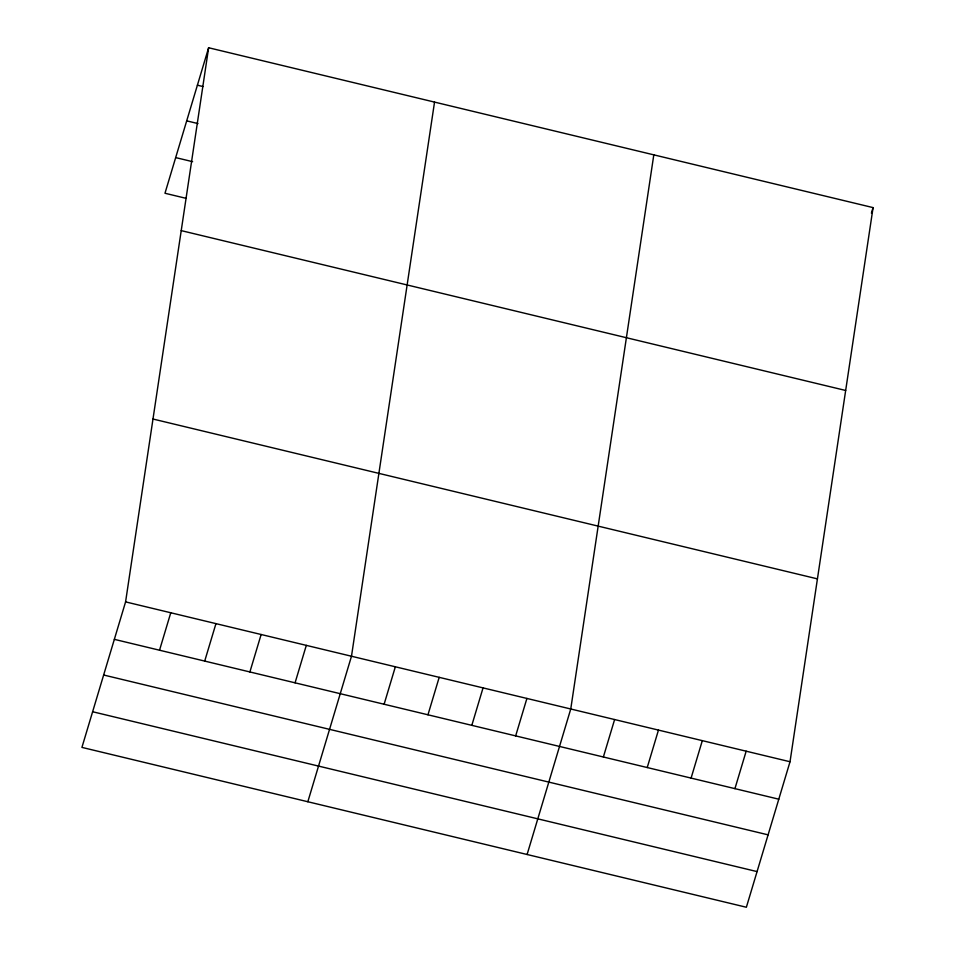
<?xml version="1.0" encoding="UTF-8"?>
<svg xmlns="http://www.w3.org/2000/svg" width="955" height="955" viewBox="0 0 955 955"><rect width="100%" height="100%" fill="white"/><g stroke="black" fill="none" stroke-linecap="round" stroke-linejoin="round"><path stroke-width="1.43" d="M125.583 601.889L208.632 47.75L873.073 207.605L790.024 761.744L746.368 907.25L81.927 747.395L125.583 601.889L790.024 761.744M434.537 102.101L351.488 656.24L307.832 801.746M653.805 154.853L570.756 708.992L527.1 854.498M208.632 47.75L164.976 193.256L186.153 198.353M159.533 650.212L170.766 612.764M204.704 661.087L215.949 623.627M249.888 671.95L261.133 634.502M295.071 682.825L306.304 645.377M384.113 704.241L395.346 666.793M427.959 714.794L439.193 677.346M471.818 725.346L483.051 687.887M515.664 735.887L526.909 698.439M603.369 756.993L614.614 719.545M647.227 767.545L658.461 730.098M691.086 778.098L702.319 740.638M871.414 213.144L873.073 207.605M734.932 788.639L746.165 751.191M197.399 85.198L203.045 86.559M186.703 120.855L197.995 123.577M175.672 157.599L192.624 161.67M181.223 230.621L845.664 390.464M152.991 419.03L817.432 578.873M114.349 639.349L778.791 799.192M103.641 675.006L768.095 834.849M92.623 711.738L757.064 871.593"/></g></svg>
